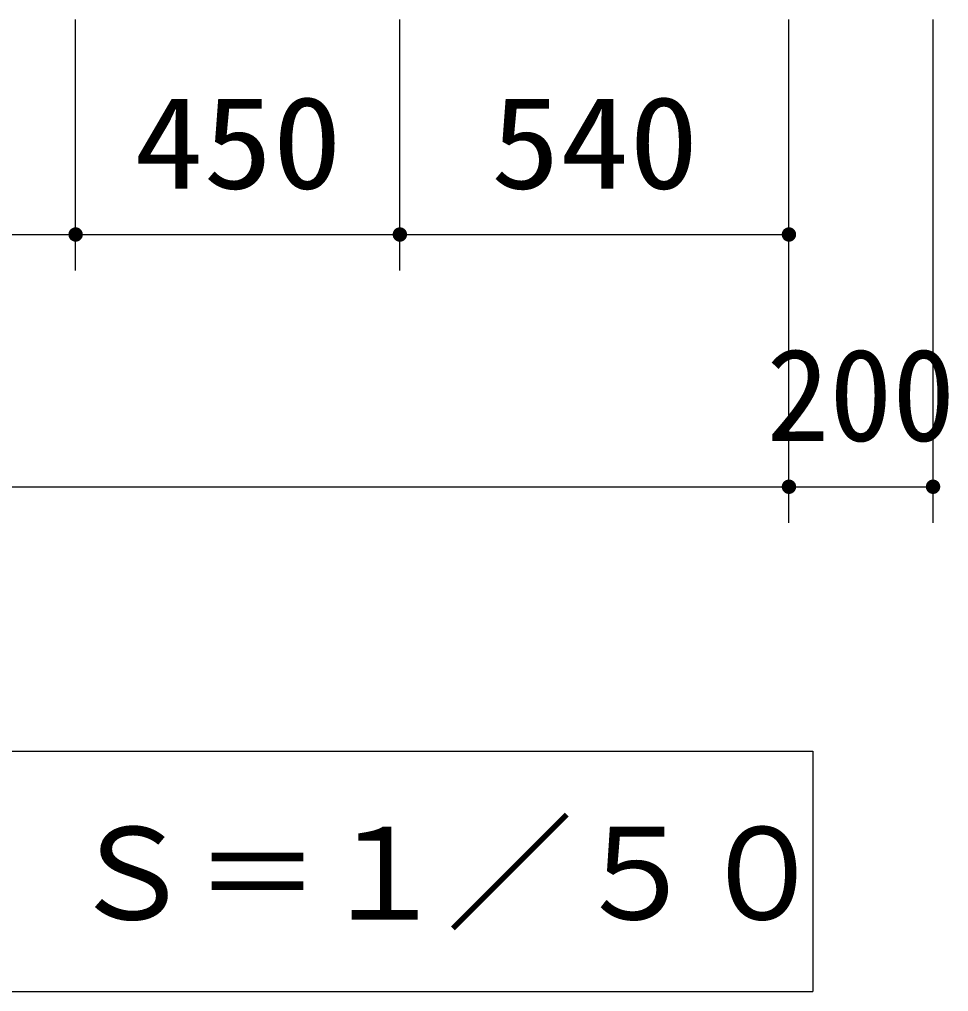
# Model space of a CAD drawing. Units: millimetres, scale not verified. Extents: x -14850 to 14850, y -10500 to 10500.
# Drawn here: x -8330 to -7041, y -7074 to -5725 of the extents above; entities that cross this region are included whole.
import ezdxf
from ezdxf.enums import TextEntityAlignment as Align

# ---------------------------------------------------------------- set-up
doc = ezdxf.new("R2010")
doc.units = ezdxf.units.MM
doc.header["$LTSCALE"] = 50
doc.layers.add('0-2_水管', color=3, linetype='Continuous', lineweight=25)
doc.layers.add('0-4_製作', color=5, linetype='Continuous', lineweight=25)
doc.styles.add('ＭＳ ゴシック', font='')
doc.styles.get('ＭＳ ゴシック').set_extended_font_data('MS Gothic')

msp = doc.modelspace()

# ---------------------------------------------------------------- linework, layer by layer
at = {"layer": '0-2_水管'}
for p, q in [((-9895.68, -6740.27), (-7229.01, -6740.27)), ((-7229.01, -6740.27), (-7229.01, -7073.6))]:
    msp.add_line(p, q, dxfattribs=at)
msp.add_lwpolyline([(-9895.68, -6740.27), (-9895.68, -7073.6), (-7229.01, -7073.6)], dxfattribs=at)
at = {"layer": '0-4_製作', "color": 2}
for p, q in [((-8252.35, -6073.15), (-8252.35, -5724.72)), ((-7802.35, -6073.15), (-7802.35, -5724.72)), ((-7262.35, -6423.15), (-7262.35, -5724.72)), ((-7062.35, -6423.15), (-7062.35, -5724.72)), ((-8982.35, -6023.15), (-8252.35, -6023.15)), ((-8252.35, -6023.15), (-7802.35, -6023.15)), ((-7802.35, -6023.15), (-7262.35, -6023.15)), ((-9862.35, -6373.15), (-7262.35, -6373.15)), ((-7262.35, -6373.15), (-7062.35, -6373.15))]:
    msp.add_line(p, q, dxfattribs=at)
at = {"layer": '0-4_製作'}
for points in [[(-8259.19, -6015.86), (-8252.35, -6023.15), (-8260.05, -6016.78)], [(-8258.23, -6015.06), (-8252.35, -6023.15), (-8259.19, -6015.86)], [(-8258.23, -6015.06), (-8252.35, -6013.15), (-8252.35, -6023.15)], [(-8257.17, -6014.39), (-8252.35, -6013.15), (-8258.23, -6015.06)], [(-8256.03, -6013.85), (-8252.35, -6013.15), (-8257.17, -6014.39)], [(-8254.84, -6013.46), (-8252.35, -6013.15), (-8256.03, -6013.85)], [(-8253.6, -6013.23), (-8252.35, -6013.15), (-8254.84, -6013.46)], [(-8252.35, -6013.15), (-8242.35, -6023.15), (-8252.35, -6023.15)], [(-8251.72, -6013.17), (-8242.35, -6023.15), (-8252.35, -6013.15)], [(-8250.47, -6013.33), (-8242.35, -6023.15), (-8251.72, -6013.17)], [(-8249.26, -6013.64), (-8242.35, -6023.15), (-8250.47, -6013.33)], [(-8249.26, -6013.64), (-8242.43, -6021.9), (-8242.35, -6023.15)], [(-8248.09, -6014.1), (-8242.43, -6021.9), (-8249.26, -6013.64)], [(-8248.09, -6014.1), (-8242.66, -6020.66), (-8242.43, -6021.9)], [(-8246.99, -6014.71), (-8242.66, -6020.66), (-8248.09, -6014.1)], [(-8246.99, -6014.71), (-8243.05, -6019.47), (-8242.66, -6020.66)], [(-8245.97, -6015.45), (-8243.05, -6019.47), (-8246.99, -6014.71)], [(-8245.97, -6015.45), (-8243.59, -6018.33), (-8243.05, -6019.47)], [(-8245.06, -6016.3), (-8243.59, -6018.33), (-8245.97, -6015.45)], [(-7809.19, -6015.86), (-7802.35, -6023.15), (-7810.05, -6016.78)], [(-7808.23, -6015.06), (-7802.35, -6023.15), (-7809.19, -6015.86)], [(-7808.23, -6015.06), (-7802.35, -6013.15), (-7802.35, -6023.15)], [(-7807.17, -6014.39), (-7802.35, -6013.15), (-7808.23, -6015.06)], [(-7806.03, -6013.85), (-7802.35, -6013.15), (-7807.17, -6014.39)], [(-7804.84, -6013.46), (-7802.35, -6013.15), (-7806.03, -6013.85)], [(-7803.6, -6013.23), (-7802.35, -6013.15), (-7804.84, -6013.46)], [(-7802.35, -6013.15), (-7792.35, -6023.15), (-7802.35, -6023.15)], [(-7801.72, -6013.17), (-7792.35, -6023.15), (-7802.35, -6013.15)], [(-7800.47, -6013.33), (-7792.35, -6023.15), (-7801.72, -6013.17)], [(-7799.26, -6013.64), (-7792.35, -6023.15), (-7800.47, -6013.33)], [(-7799.26, -6013.64), (-7792.43, -6021.9), (-7792.35, -6023.15)], [(-7798.09, -6014.1), (-7792.43, -6021.9), (-7799.26, -6013.64)], [(-7798.09, -6014.1), (-7792.66, -6020.66), (-7792.43, -6021.9)], [(-7796.99, -6014.71), (-7792.66, -6020.66), (-7798.09, -6014.1)], [(-7796.99, -6014.71), (-7793.05, -6019.47), (-7792.66, -6020.66)], [(-7795.97, -6015.45), (-7793.05, -6019.47), (-7796.99, -6014.71)], [(-7795.97, -6015.45), (-7793.59, -6018.33), (-7793.05, -6019.47)], [(-7795.06, -6016.3), (-7793.59, -6018.33), (-7795.97, -6015.45)], [(-7269.19, -6015.86), (-7262.35, -6023.15), (-7270.05, -6016.78)], [(-7268.23, -6015.06), (-7262.35, -6023.15), (-7269.19, -6015.86)], [(-7268.23, -6015.06), (-7262.35, -6013.15), (-7262.35, -6023.15)], [(-7267.17, -6014.39), (-7262.35, -6013.15), (-7268.23, -6015.06)], [(-7266.03, -6013.85), (-7262.35, -6013.15), (-7267.17, -6014.39)], [(-7264.84, -6013.46), (-7262.35, -6013.15), (-7266.03, -6013.85)], [(-7263.6, -6013.23), (-7262.35, -6013.15), (-7264.84, -6013.46)], [(-7262.35, -6013.15), (-7252.35, -6023.15), (-7262.35, -6023.15)], [(-7261.72, -6013.17), (-7252.35, -6023.15), (-7262.35, -6013.15)], [(-7260.48, -6013.33), (-7252.35, -6023.15), (-7261.72, -6013.17)], [(-7260.48, -6013.33), (-7252.43, -6021.9), (-7252.35, -6023.15)], [(-7259.26, -6013.64), (-7252.43, -6021.9), (-7260.48, -6013.33)], [(-7259.26, -6013.64), (-7252.66, -6020.66), (-7252.43, -6021.9)], [(-7258.09, -6014.1), (-7252.66, -6020.66), (-7259.26, -6013.64)], [(-7258.09, -6014.1), (-7253.05, -6019.47), (-7252.66, -6020.66)], [(-7256.99, -6014.71), (-7253.05, -6019.47), (-7258.09, -6014.1)], [(-7256.99, -6014.71), (-7253.59, -6018.33), (-7253.05, -6019.47)], [(-7255.97, -6015.45), (-7253.59, -6018.33), (-7256.99, -6014.71)], [(-7255.97, -6015.45), (-7254.26, -6017.27), (-7253.59, -6018.33)], [(-7255.06, -6016.3), (-7254.26, -6017.27), (-7255.97, -6015.45)], [(-8262.33, -6022.52), (-8252.35, -6023.15), (-8262.35, -6023.15)], [(-8262.35, -6023.15), (-8255.44, -6032.66), (-8262.27, -6024.4)], [(-8262.35, -6023.15), (-8254.22, -6032.97), (-8255.44, -6032.66)], [(-8252.35, -6023.15), (-8254.22, -6032.97), (-8262.35, -6023.15)], [(-8262.17, -6021.28), (-8252.35, -6023.15), (-8262.33, -6022.52)], [(-8262.27, -6024.4), (-8256.61, -6032.2), (-8262.03, -6025.64)], [(-8262.27, -6024.4), (-8255.44, -6032.66), (-8256.61, -6032.2)], [(-8261.86, -6020.06), (-8252.35, -6023.15), (-8262.17, -6021.28)], [(-8262.03, -6025.64), (-8257.71, -6031.59), (-8261.65, -6026.83)], [(-8262.03, -6025.64), (-8256.61, -6032.2), (-8257.71, -6031.59)], [(-8261.4, -6018.89), (-8252.35, -6023.15), (-8261.86, -6020.06)], [(-8261.65, -6026.83), (-8258.72, -6030.86), (-8261.11, -6027.97)], [(-8261.65, -6026.83), (-8257.71, -6031.59), (-8258.72, -6030.86)], [(-8260.79, -6017.79), (-8252.35, -6023.15), (-8261.4, -6018.89)], [(-8261.11, -6027.97), (-8259.64, -6030), (-8260.44, -6029.03)], [(-8261.11, -6027.97), (-8258.72, -6030.86), (-8259.64, -6030)], [(-8260.05, -6016.78), (-8252.35, -6023.15), (-8260.79, -6017.79)], [(-8252.35, -6023.15), (-8252.98, -6033.13), (-8254.22, -6032.97)], [(-8252.35, -6023.15), (-8252.35, -6033.15), (-8252.98, -6033.13)], [(-8252.35, -6023.15), (-8251.1, -6033.07), (-8252.35, -6033.15)], [(-8252.35, -6023.15), (-8249.86, -6032.84), (-8251.1, -6033.07)], [(-8252.35, -6023.15), (-8248.67, -6032.45), (-8249.86, -6032.84)], [(-8252.35, -6023.15), (-8247.53, -6031.91), (-8248.67, -6032.45)], [(-8252.35, -6023.15), (-8246.47, -6031.24), (-8247.53, -6031.91)], [(-8252.35, -6023.15), (-8245.5, -6030.44), (-8246.47, -6031.24)], [(-8242.35, -6023.15), (-8245.5, -6030.44), (-8252.35, -6023.15)], [(-8242.35, -6023.15), (-8244.64, -6029.52), (-8245.5, -6030.44)], [(-8245.06, -6016.3), (-8244.26, -6017.27), (-8243.59, -6018.33)], [(-8242.35, -6023.15), (-8243.91, -6028.51), (-8244.64, -6029.52)], [(-8242.35, -6023.15), (-8243.3, -6027.41), (-8243.91, -6028.51)], [(-8242.35, -6023.15), (-8242.84, -6026.24), (-8243.3, -6027.41)], [(-8242.35, -6023.15), (-8242.53, -6025.02), (-8242.84, -6026.24)], [(-8242.35, -6023.15), (-8242.37, -6023.78), (-8242.53, -6025.02)], [(-7812.33, -6022.52), (-7802.35, -6023.15), (-7812.35, -6023.15)], [(-7812.35, -6023.15), (-7805.44, -6032.66), (-7812.27, -6024.4)], [(-7812.35, -6023.15), (-7804.22, -6032.97), (-7805.44, -6032.66)], [(-7802.35, -6023.15), (-7804.22, -6032.97), (-7812.35, -6023.15)], [(-7812.17, -6021.28), (-7802.35, -6023.15), (-7812.33, -6022.52)], [(-7812.27, -6024.4), (-7806.61, -6032.2), (-7812.03, -6025.64)], [(-7812.27, -6024.4), (-7805.44, -6032.66), (-7806.61, -6032.2)], [(-7811.86, -6020.06), (-7802.35, -6023.15), (-7812.17, -6021.28)], [(-7812.03, -6025.64), (-7807.71, -6031.59), (-7811.65, -6026.83)], [(-7812.03, -6025.64), (-7806.61, -6032.2), (-7807.71, -6031.59)], [(-7811.4, -6018.89), (-7802.35, -6023.15), (-7811.86, -6020.06)], [(-7811.65, -6026.83), (-7808.72, -6030.86), (-7811.11, -6027.97)], [(-7811.65, -6026.83), (-7807.71, -6031.59), (-7808.72, -6030.86)], [(-7810.79, -6017.79), (-7802.35, -6023.15), (-7811.4, -6018.89)], [(-7811.11, -6027.97), (-7809.64, -6030), (-7810.44, -6029.03)], [(-7811.11, -6027.97), (-7808.72, -6030.86), (-7809.64, -6030)], [(-7810.05, -6016.78), (-7802.35, -6023.15), (-7810.79, -6017.79)], [(-7802.35, -6023.15), (-7802.98, -6033.13), (-7804.22, -6032.97)], [(-7802.35, -6023.15), (-7802.35, -6033.15), (-7802.98, -6033.13)], [(-7802.35, -6023.15), (-7801.1, -6033.07), (-7802.35, -6033.15)], [(-7802.35, -6023.15), (-7799.86, -6032.84), (-7801.1, -6033.07)], [(-7802.35, -6023.15), (-7798.67, -6032.45), (-7799.86, -6032.84)], [(-7802.35, -6023.15), (-7797.53, -6031.91), (-7798.67, -6032.45)], [(-7802.35, -6023.15), (-7796.47, -6031.24), (-7797.53, -6031.91)], [(-7802.35, -6023.15), (-7795.5, -6030.44), (-7796.47, -6031.24)], [(-7792.35, -6023.15), (-7795.5, -6030.44), (-7802.35, -6023.15)], [(-7792.35, -6023.15), (-7794.64, -6029.52), (-7795.5, -6030.44)], [(-7795.06, -6016.3), (-7794.26, -6017.27), (-7793.59, -6018.33)], [(-7792.35, -6023.15), (-7793.91, -6028.51), (-7794.64, -6029.52)], [(-7792.35, -6023.15), (-7793.3, -6027.41), (-7793.91, -6028.51)], [(-7792.35, -6023.15), (-7792.84, -6026.24), (-7793.3, -6027.41)], [(-7792.35, -6023.15), (-7792.53, -6025.02), (-7792.84, -6026.24)], [(-7792.35, -6023.15), (-7792.37, -6023.78), (-7792.53, -6025.02)], [(-7272.33, -6022.52), (-7262.35, -6023.15), (-7272.35, -6023.15)], [(-7272.35, -6023.15), (-7264.22, -6032.97), (-7272.27, -6024.4)], [(-7272.35, -6023.15), (-7262.98, -6033.13), (-7264.22, -6032.97)], [(-7262.35, -6023.15), (-7262.98, -6033.13), (-7272.35, -6023.15)], [(-7272.17, -6021.28), (-7262.35, -6023.15), (-7272.33, -6022.52)], [(-7272.27, -6024.4), (-7265.44, -6032.66), (-7272.03, -6025.64)], [(-7272.27, -6024.4), (-7264.22, -6032.97), (-7265.44, -6032.66)], [(-7271.86, -6020.06), (-7262.35, -6023.15), (-7272.17, -6021.28)], [(-7272.03, -6025.64), (-7266.61, -6032.2), (-7271.65, -6026.83)], [(-7272.03, -6025.64), (-7265.44, -6032.66), (-7266.61, -6032.2)], [(-7271.4, -6018.89), (-7262.35, -6023.15), (-7271.86, -6020.06)], [(-7271.65, -6026.83), (-7267.71, -6031.59), (-7271.11, -6027.97)], [(-7271.65, -6026.83), (-7266.61, -6032.2), (-7267.71, -6031.59)], [(-7270.79, -6017.79), (-7262.35, -6023.15), (-7271.4, -6018.89)], [(-7271.11, -6027.97), (-7268.72, -6030.86), (-7270.44, -6029.03)], [(-7271.11, -6027.97), (-7267.71, -6031.59), (-7268.72, -6030.86)], [(-7270.05, -6016.78), (-7262.35, -6023.15), (-7270.79, -6017.79)], [(-7270.44, -6029.03), (-7268.72, -6030.86), (-7269.64, -6030)], [(-7262.35, -6023.15), (-7262.35, -6033.15), (-7262.98, -6033.13)], [(-7262.35, -6023.15), (-7261.1, -6033.07), (-7262.35, -6033.15)], [(-7262.35, -6023.15), (-7259.86, -6032.84), (-7261.1, -6033.07)], [(-7262.35, -6023.15), (-7258.67, -6032.45), (-7259.86, -6032.84)], [(-7262.35, -6023.15), (-7257.53, -6031.91), (-7258.67, -6032.45)], [(-7262.35, -6023.15), (-7256.47, -6031.24), (-7257.53, -6031.91)], [(-7262.35, -6023.15), (-7255.5, -6030.44), (-7256.47, -6031.24)], [(-7252.35, -6023.15), (-7255.5, -6030.44), (-7262.35, -6023.15)], [(-7252.35, -6023.15), (-7254.64, -6029.52), (-7255.5, -6030.44)], [(-7252.35, -6023.15), (-7253.91, -6028.51), (-7254.64, -6029.52)], [(-7252.35, -6023.15), (-7253.3, -6027.41), (-7253.91, -6028.51)], [(-7252.35, -6023.15), (-7252.84, -6026.24), (-7253.3, -6027.41)], [(-7252.35, -6023.15), (-7252.53, -6025.02), (-7252.84, -6026.24)], [(-7252.35, -6023.15), (-7252.37, -6023.78), (-7252.53, -6025.02)], [(-7269.19, -6365.86), (-7262.35, -6373.15), (-7270.05, -6366.78)], [(-7268.23, -6365.06), (-7262.35, -6373.15), (-7269.19, -6365.86)], [(-7268.23, -6365.06), (-7262.35, -6363.15), (-7262.35, -6373.15)], [(-7267.17, -6364.39), (-7262.35, -6363.15), (-7268.23, -6365.06)], [(-7266.03, -6363.85), (-7262.35, -6363.15), (-7267.17, -6364.39)], [(-7264.84, -6363.46), (-7262.35, -6363.15), (-7266.03, -6363.85)], [(-7263.6, -6363.23), (-7262.35, -6363.15), (-7264.84, -6363.46)], [(-7262.35, -6363.15), (-7252.35, -6373.15), (-7262.35, -6373.15)], [(-7261.72, -6363.17), (-7252.35, -6373.15), (-7262.35, -6363.15)], [(-7260.48, -6363.33), (-7252.35, -6373.15), (-7261.72, -6363.17)], [(-7260.48, -6363.33), (-7252.43, -6371.9), (-7252.35, -6373.15)], [(-7259.26, -6363.64), (-7252.43, -6371.9), (-7260.48, -6363.33)], [(-7259.26, -6363.64), (-7252.66, -6370.66), (-7252.43, -6371.9)], [(-7258.09, -6364.1), (-7252.66, -6370.66), (-7259.26, -6363.64)], [(-7258.09, -6364.1), (-7253.05, -6369.47), (-7252.66, -6370.66)], [(-7256.99, -6364.71), (-7253.05, -6369.47), (-7258.09, -6364.1)], [(-7256.99, -6364.71), (-7253.59, -6368.33), (-7253.05, -6369.47)], [(-7255.97, -6365.45), (-7253.59, -6368.33), (-7256.99, -6364.71)], [(-7255.97, -6365.45), (-7254.26, -6367.27), (-7253.59, -6368.33)], [(-7255.06, -6366.3), (-7254.26, -6367.27), (-7255.97, -6365.45)], [(-7069.19, -6365.86), (-7062.35, -6373.15), (-7070.05, -6366.78)], [(-7068.23, -6365.06), (-7062.35, -6373.15), (-7069.19, -6365.86)], [(-7068.23, -6365.06), (-7062.35, -6363.15), (-7062.35, -6373.15)], [(-7067.17, -6364.39), (-7062.35, -6363.15), (-7068.23, -6365.06)], [(-7066.03, -6363.85), (-7062.35, -6363.15), (-7067.17, -6364.39)], [(-7064.84, -6363.46), (-7062.35, -6363.15), (-7066.03, -6363.85)], [(-7063.6, -6363.23), (-7062.35, -6363.15), (-7064.84, -6363.46)], [(-7062.35, -6363.15), (-7052.35, -6373.15), (-7062.35, -6373.15)], [(-7061.72, -6363.17), (-7052.35, -6373.15), (-7062.35, -6363.15)], [(-7060.48, -6363.33), (-7052.35, -6373.15), (-7061.72, -6363.17)], [(-7060.48, -6363.33), (-7052.43, -6371.9), (-7052.35, -6373.15)], [(-7059.26, -6363.64), (-7052.43, -6371.9), (-7060.48, -6363.33)], [(-7059.26, -6363.64), (-7052.66, -6370.66), (-7052.43, -6371.9)], [(-7058.09, -6364.1), (-7052.66, -6370.66), (-7059.26, -6363.64)], [(-7058.09, -6364.1), (-7053.05, -6369.47), (-7052.66, -6370.66)], [(-7056.99, -6364.71), (-7053.05, -6369.47), (-7058.09, -6364.1)], [(-7056.99, -6364.71), (-7053.59, -6368.33), (-7053.05, -6369.47)], [(-7055.97, -6365.45), (-7053.59, -6368.33), (-7056.99, -6364.71)], [(-7055.97, -6365.45), (-7054.26, -6367.27), (-7053.59, -6368.33)], [(-7055.06, -6366.3), (-7054.26, -6367.27), (-7055.97, -6365.45)], [(-7272.33, -6372.52), (-7262.35, -6373.15), (-7272.35, -6373.15)], [(-7272.35, -6373.15), (-7264.22, -6382.97), (-7272.27, -6374.4)], [(-7272.35, -6373.15), (-7262.98, -6383.13), (-7264.22, -6382.97)], [(-7262.35, -6373.15), (-7262.98, -6383.13), (-7272.35, -6373.15)], [(-7272.17, -6371.28), (-7262.35, -6373.15), (-7272.33, -6372.52)], [(-7272.27, -6374.4), (-7265.44, -6382.66), (-7272.03, -6375.64)], [(-7272.27, -6374.4), (-7264.22, -6382.97), (-7265.44, -6382.66)], [(-7271.86, -6370.06), (-7262.35, -6373.15), (-7272.17, -6371.28)], [(-7272.03, -6375.64), (-7266.61, -6382.2), (-7271.65, -6376.83)], [(-7272.03, -6375.64), (-7265.44, -6382.66), (-7266.61, -6382.2)], [(-7271.4, -6368.89), (-7262.35, -6373.15), (-7271.86, -6370.06)], [(-7271.65, -6376.83), (-7267.71, -6381.59), (-7271.11, -6377.97)], [(-7271.65, -6376.83), (-7266.61, -6382.2), (-7267.71, -6381.59)], [(-7270.79, -6367.79), (-7262.35, -6373.15), (-7271.4, -6368.89)], [(-7271.11, -6377.97), (-7268.72, -6380.86), (-7270.44, -6379.03)], [(-7271.11, -6377.97), (-7267.71, -6381.59), (-7268.72, -6380.86)], [(-7270.05, -6366.78), (-7262.35, -6373.15), (-7270.79, -6367.79)], [(-7270.44, -6379.03), (-7268.72, -6380.86), (-7269.64, -6380)], [(-7262.35, -6373.15), (-7262.35, -6383.15), (-7262.98, -6383.13)], [(-7262.35, -6373.15), (-7261.1, -6383.07), (-7262.35, -6383.15)], [(-7262.35, -6373.15), (-7259.86, -6382.84), (-7261.1, -6383.07)], [(-7262.35, -6373.15), (-7258.67, -6382.45), (-7259.86, -6382.84)], [(-7262.35, -6373.15), (-7257.53, -6381.91), (-7258.67, -6382.45)], [(-7262.35, -6373.15), (-7256.47, -6381.24), (-7257.53, -6381.91)], [(-7262.35, -6373.15), (-7255.5, -6380.44), (-7256.47, -6381.24)], [(-7252.35, -6373.15), (-7255.5, -6380.44), (-7262.35, -6373.15)], [(-7252.35, -6373.15), (-7254.64, -6379.52), (-7255.5, -6380.44)], [(-7252.35, -6373.15), (-7253.91, -6378.51), (-7254.64, -6379.52)], [(-7252.35, -6373.15), (-7253.3, -6377.41), (-7253.91, -6378.51)], [(-7252.35, -6373.15), (-7252.84, -6376.24), (-7253.3, -6377.41)], [(-7252.35, -6373.15), (-7252.53, -6375.02), (-7252.84, -6376.24)], [(-7252.35, -6373.15), (-7252.37, -6373.78), (-7252.53, -6375.02)], [(-7072.33, -6372.52), (-7062.35, -6373.15), (-7072.35, -6373.15)], [(-7072.35, -6373.15), (-7064.22, -6382.97), (-7072.27, -6374.4)], [(-7072.35, -6373.15), (-7062.98, -6383.13), (-7064.22, -6382.97)], [(-7062.35, -6373.15), (-7062.98, -6383.13), (-7072.35, -6373.15)], [(-7072.17, -6371.28), (-7062.35, -6373.15), (-7072.33, -6372.52)], [(-7072.27, -6374.4), (-7065.44, -6382.66), (-7072.03, -6375.64)], [(-7072.27, -6374.4), (-7064.22, -6382.97), (-7065.44, -6382.66)], [(-7071.86, -6370.06), (-7062.35, -6373.15), (-7072.17, -6371.28)], [(-7072.03, -6375.64), (-7066.61, -6382.2), (-7071.65, -6376.83)], [(-7072.03, -6375.64), (-7065.44, -6382.66), (-7066.61, -6382.2)], [(-7071.4, -6368.89), (-7062.35, -6373.15), (-7071.86, -6370.06)], [(-7071.65, -6376.83), (-7067.71, -6381.59), (-7071.11, -6377.97)], [(-7071.65, -6376.83), (-7066.61, -6382.2), (-7067.71, -6381.59)], [(-7070.79, -6367.79), (-7062.35, -6373.15), (-7071.4, -6368.89)], [(-7071.11, -6377.97), (-7068.72, -6380.86), (-7070.44, -6379.03)], [(-7071.11, -6377.97), (-7067.71, -6381.59), (-7068.72, -6380.86)], [(-7070.05, -6366.78), (-7062.35, -6373.15), (-7070.79, -6367.79)], [(-7070.44, -6379.03), (-7068.72, -6380.86), (-7069.64, -6380)], [(-7062.35, -6373.15), (-7062.35, -6383.15), (-7062.98, -6383.13)], [(-7062.35, -6373.15), (-7061.1, -6383.07), (-7062.35, -6383.15)], [(-7062.35, -6373.15), (-7059.86, -6382.84), (-7061.1, -6383.07)], [(-7062.35, -6373.15), (-7058.67, -6382.45), (-7059.86, -6382.84)], [(-7062.35, -6373.15), (-7057.53, -6381.91), (-7058.67, -6382.45)], [(-7062.35, -6373.15), (-7056.47, -6381.24), (-7057.53, -6381.91)], [(-7062.35, -6373.15), (-7055.5, -6380.44), (-7056.47, -6381.24)], [(-7052.35, -6373.15), (-7055.5, -6380.44), (-7062.35, -6373.15)], [(-7052.35, -6373.15), (-7054.64, -6379.52), (-7055.5, -6380.44)], [(-7052.35, -6373.15), (-7053.91, -6378.51), (-7054.64, -6379.52)], [(-7052.35, -6373.15), (-7053.3, -6377.41), (-7053.91, -6378.51)], [(-7052.35, -6373.15), (-7052.84, -6376.24), (-7053.3, -6377.41)], [(-7052.35, -6373.15), (-7052.53, -6375.02), (-7052.84, -6376.24)], [(-7052.35, -6373.15), (-7052.37, -6373.78), (-7052.53, -6375.02)]]:
    msp.add_solid(points, dxfattribs=at)

# ---------------------------------------------------------------- texts
at = {"layer": '0-2_水管', "color": 4, "style": 'ＭＳ ゴシック'}
msp.add_text('Ｓ＝１／５０', height=128.4, dxfattribs=at).set_placement((-8262.73, -7012.17), align=Align.BOTTOM_LEFT)
at = {"layer": '0-4_製作', "color": 4, "style": 'ＭＳ ゴシック', "width": 1.1}
for s, p in [('450', (-8171.1, -5998.15)), ('540', (-7676.1, -5998.15))]:
    msp.add_text(s, height=128.4, dxfattribs=at).set_placement(p, align=Align.BOTTOM_LEFT)
at = {"layer": '0-4_製作', "color": 4, "style": 'ＭＳ ゴシック'}
msp.add_text('200', height=128.4, dxfattribs=at).set_placement((-7293.6, -6348.15), align=Align.BOTTOM_LEFT)

doc.saveas('drawing.dxf')
